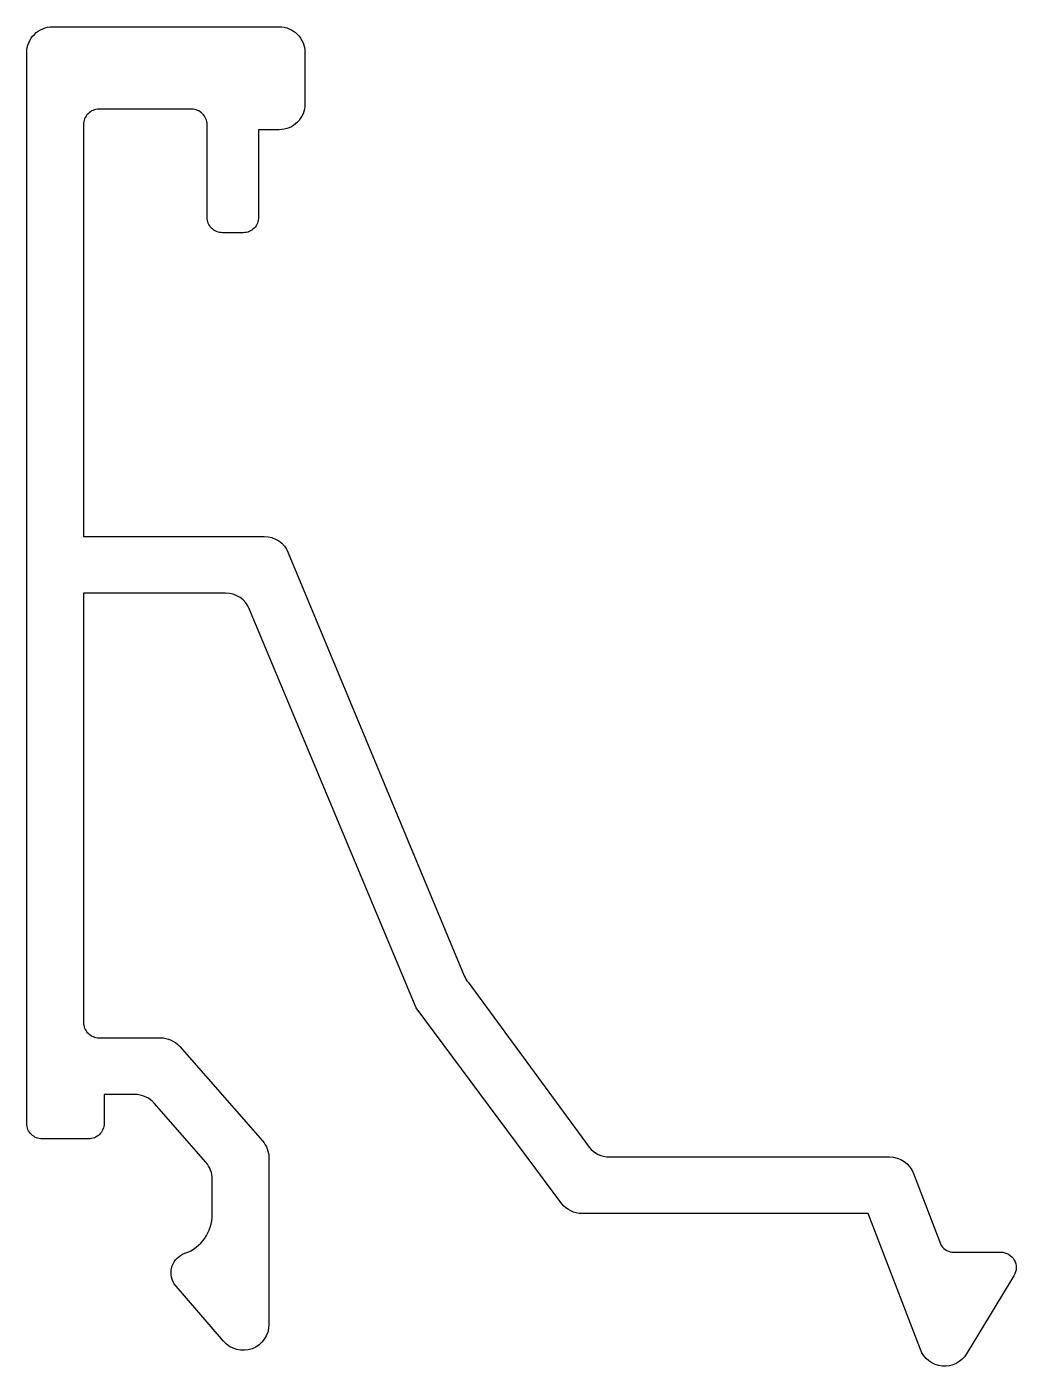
# Model space of a CAD drawing. Extents: x 177.7 to 196.9, y 212.4 to 238.5.
import ezdxf

# ---------------------------------------------------------------- set-up
doc = ezdxf.new("R2010")
doc.units = 0
doc.layers.get('0').update_dxf_attribs({"linetype": 'CONTINUOUS'})

msp = doc.modelspace()

# ---------------------------------------------------------------- linework, layer by layer
msp.add_lwpolyline([(181.537, 227.453), (178.778, 227.453), (178.778, 219.116, 0.414214), (179.078, 218.816), (180.271, 218.816, -0.216019), (180.647, 218.646), (182.254, 216.813, -0.181917), (182.378, 216.483), (182.378, 213.247, -0.696305), (181.498, 212.921), (180.539, 214.04, -0.481291), (180.744, 214.63, 0.317837), (181.278, 215.385), (181.278, 216.069, 0.181917), (181.154, 216.399), (180.148, 217.546, 0.216019), (179.772, 217.716), (179.178, 217.716), (179.178, 217.153, -0.414214), (178.878, 216.853), (177.978, 216.853, -0.414214), (177.678, 217.153), (177.678, 237.953, -0.414214), (178.178, 238.453), (182.578, 238.453, -0.414214), (183.078, 237.953), (183.078, 236.953, -0.414214), (182.578, 236.453), (182.178, 236.453), (182.178, 234.753, -0.414214), (181.878, 234.453), (181.478, 234.453, -0.414214), (181.178, 234.753), (181.178, 236.553, 0.414214), (180.878, 236.853), (179.078, 236.853, 0.414214), (178.778, 236.553), (178.778, 228.553), (182.287, 228.553, -0.308634), (182.753, 228.236), (186.17, 220.023, 0.07498), (186.244, 219.894), (188.595, 216.691, 0.228369), (188.987, 216.503), (194.424, 216.503, -0.31064), (194.891, 216.182), (195.428, 214.779, 0.242145), (195.673, 214.653), (196.584, 214.653, -0.587079), (196.84, 214.196), (195.919, 212.678, -0.62359), (195.025, 212.759), (194.011, 215.403), (188.456, 215.403, -0.228369), (188.065, 215.591), (185.234, 219.397), (182.002, 227.136, 0.308634)], format="xyb", close=True)

doc.saveas('drawing.dxf')
